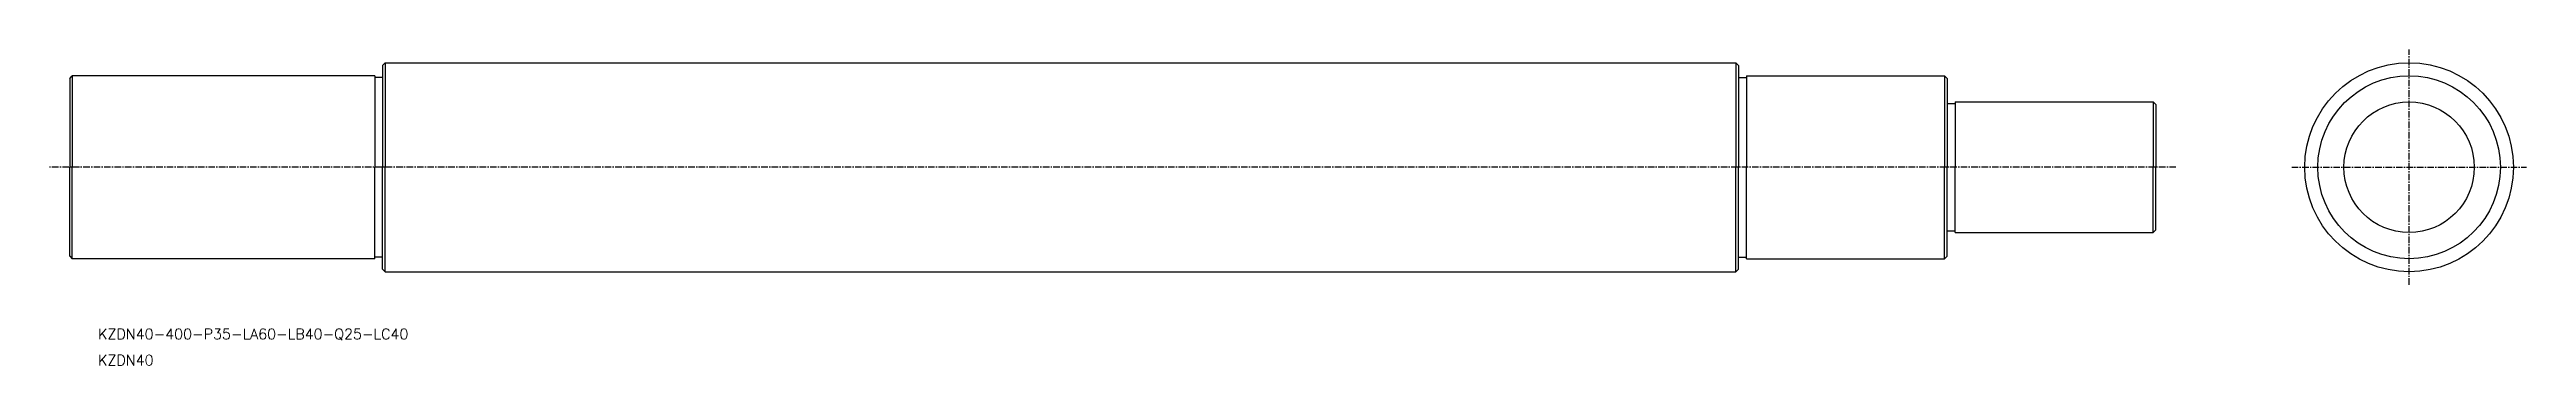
# Model space of a CAD drawing. Extents: x -22842 to -19844, y 30600 to 32208.
# Drawn here: x -22841.7 to -22366.8, y 32147.5 to 32207.9 of the extents above; entities outside this region: 1.
import ezdxf

# ---------------------------------------------------------------- set-up
doc = ezdxf.new("R2010")
doc.units = 0
doc.header["$PDMODE"] = 1
doc.linetypes.add('CENTER', pattern=[2, 1.25, -0.25, 0.25, -0.25])
doc.layers.get('0').update_dxf_attribs({"linetype": 'CONTINUOUS'})
doc.layers.add('CENTER', color=1, linetype='CENTER')
doc.styles.add('MISUMI', font='txt.shx')

msp = doc.modelspace()

# ---------------------------------------------------------------- linework, layer by layer
at = {"color": 7, "linetype": 'CONTINUOUS'}
for p, q in [((-22837.87, 32202.4), (-22837.37, 32202.9)), ((-22837.87, 32202.4), (-22837.87, 32185.4)), ((-22779.37, 32202.9), (-22837.37, 32202.9)), ((-22837.37, 32202.9), (-22837.37, 32185.4)), ((-22779.37, 32202.9), (-22779.37, 32185.4)), ((-22777.87, 32202.6), (-22779.37, 32202.6)), ((-22777.87, 32204.9), (-22777.37, 32205.4)), ((-22777.87, 32204.9), (-22777.87, 32185.4)), ((-22777.37, 32205.4), (-22777.37, 32185.4)), ((-22777.37, 32205.4), (-22518.37, 32205.4)), ((-22518.37, 32205.4), (-22518.37, 32185.4)), ((-22517.87, 32204.9), (-22518.37, 32205.4)), ((-22517.87, 32204.9), (-22517.87, 32185.4)), ((-22517.87, 32202.6), (-22516.37, 32202.6)), ((-22516.37, 32202.9), (-22478.37, 32202.9)), ((-22516.37, 32202.9), (-22516.37, 32185.4)), ((-22478.37, 32202.9), (-22478.37, 32185.4)), ((-22477.87, 32202.4), (-22478.37, 32202.9)), ((-22477.87, 32202.4), (-22477.87, 32185.4)), ((-22477.87, 32197.6), (-22476.37, 32197.6)), ((-22476.37, 32197.9), (-22438.37, 32197.9)), ((-22476.37, 32197.9), (-22476.37, 32185.4)), ((-22438.37, 32197.9), (-22438.37, 32185.4)), ((-22437.87, 32197.4), (-22438.37, 32197.9)), ((-22437.87, 32197.4), (-22437.87, 32185.4)), ((-22837.87, 32168.4), (-22837.87, 32185.4)), ((-22837.37, 32167.9), (-22837.37, 32185.4)), ((-22779.37, 32167.9), (-22779.37, 32185.4)), ((-22777.87, 32165.9), (-22777.87, 32185.4)), ((-22777.37, 32165.4), (-22777.37, 32185.4)), ((-22518.37, 32165.4), (-22518.37, 32185.4)), ((-22517.87, 32165.9), (-22517.87, 32185.4)), ((-22516.37, 32167.9), (-22516.37, 32185.4)), ((-22478.37, 32167.9), (-22478.37, 32185.4)), ((-22477.87, 32168.4), (-22477.87, 32185.4)), ((-22476.37, 32172.9), (-22476.37, 32185.4)), ((-22438.37, 32172.9), (-22438.37, 32185.4)), ((-22437.87, 32173.4), (-22437.87, 32185.4)), ((-22477.87, 32173.2), (-22476.37, 32173.2)), ((-22476.37, 32172.9), (-22438.37, 32172.9)), ((-22437.87, 32173.4), (-22438.37, 32172.9)), ((-22837.87, 32168.4), (-22837.37, 32167.9)), ((-22779.37, 32167.9), (-22837.37, 32167.9)), ((-22777.87, 32168.2), (-22779.37, 32168.2)), ((-22517.87, 32168.2), (-22516.37, 32168.2)), ((-22516.37, 32167.9), (-22478.37, 32167.9)), ((-22477.87, 32168.4), (-22478.37, 32167.9)), ((-22777.87, 32165.9), (-22777.37, 32165.4)), ((-22777.37, 32165.4), (-22518.37, 32165.4)), ((-22517.87, 32165.9), (-22518.37, 32165.4))]:
    msp.add_line(p, q, dxfattribs=at)
for radius in [20, 17.5, 12.5]:
    msp.add_circle((-22389.3, 32185.4), radius, dxfattribs=at)
msp.add_point((-19844.35, 30599.58), dxfattribs=at)
at = {"layer": 'CENTER', "color": 1, "linetype": 'CENTER'}
for p, q in [((-22389.3, 32162.9), (-22389.3, 32207.9)), ((-22434.02, 32185.4), (-22841.73, 32185.4)), ((-22411.8, 32185.4), (-22366.8, 32185.4))]:
    msp.add_line(p, q, dxfattribs=at)

# ---------------------------------------------------------------- texts
at = {"color": 7, "linetype": 'CONTINUOUS', "style": 'MISUMI'}
for s, p in [('KZDN40-400-P35-LA60-LB40-Q25-LC40', (-22832.41, 32152.49)), ('KZDN40', (-22832.41, 32147.49))]:
    msp.add_text(s, height=2, dxfattribs=at).set_placement(p)

doc.saveas('drawing.dxf')
